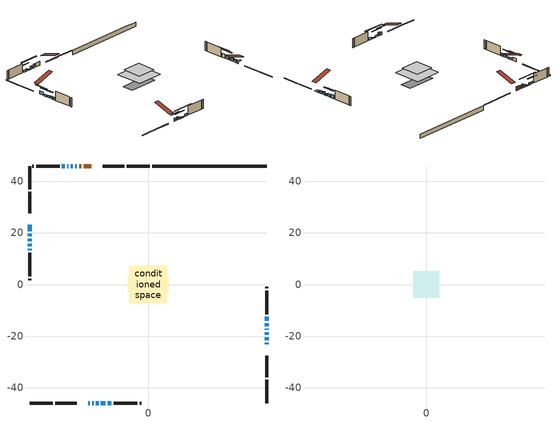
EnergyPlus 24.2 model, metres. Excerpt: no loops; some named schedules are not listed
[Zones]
conditioned space
 floor outside (Floor1 construction): -1.46,-1.46 -1.46,1.46 1.46,1.46 1.46,-1.46 z0.73
 floor adiabatic (AdiabaticFloorConstruction): -7.32,-7.32 -7.32,7.32 7.32,7.32 7.32,-7.32 z3.17
 floor foundation (Slab1 construction): -8.03,-3.09 -8.03,3.09 8.03,3.09 8.03,-3.09 z-1.71
 wall outside (RimJoist1 construction): 0.56,45.99 -8.43,45.99 / -45.99,-45.99 -37,-45.99 / -45.99,45.99 -45.99,37 / 45.99,-45.99 45.99,-37 z0.73:1.03
 wall outside (RimJoist2 construction): -9.36,45.99 -17.7,45.99 / -36.07,-45.99 -27.73,-45.99 / -45.99,36.07 -45.99,27.73 / 45.99,-36.07 45.99,-27.73 z0.73:1.03
 wall outside (AdiabaticWallConstruction 1): -22.2,45.99 -25.03,45.99 / -25.96,45.99 -26.79,45.99 z0.73:2.76
 wall outside (AdiabaticWallConstruction): 45.99,-23.23 45.99,-22.62 / 45.99,-17.57 45.99,-17.16 z0.73:1.65; -23.23,-45.99 -22.7,-45.99 / -21.77,-45.99 -21.23,-45.99 z0.73:2.26; -45.99,23.23 -45.99,20.72 / 45.99,-16.24 45.99,-15.02 z0.73:2.36; -45.99,19.79 -45.99,18.72 z0.73:1.75; 45.99,-21.69 45.99,-20.47 z0.73:2; 45.99,-19.55 45.99,-18.5 z0.73:2.25; -27.72,45.99 -28.36,45.99 z0.73:1.8; -20.31,-45.99 -19.29,-45.99 / -45.99,17.79 -45.99,16.78 / -45.99,15.85 -45.99,14.83 / -45.99,13.91 -45.99,13.27 / -32.37,45.99 -33.49,45.99 z0.73:1.85; -29.28,45.99 -30.1,45.99 / -18.36,-45.99 -16.73,-45.99 z0.73:1.16; -15.81,-45.99 -14.36,-45.99 / -31.02,45.99 -31.45,45.99 z0.73:1.95; 45.99,-14.09 45.99,-12.46 z0.73:2.71
 wall outside (Wall1 construction): -34.42,45.99 -43.53,45.99 / -13.43,-45.99 -4.32,-45.99 / -45.99,12.34 -45.99,3.23 / 45.99,-11.53 45.99,-2.42 z0.73:5.61
 wall outside (Wall3 construction): -44.46,45.99 -45.06,45.99 / -3.39,-45.99 -2.79,-45.99 / -45.99,2.3 -45.99,1.7 / 45.99,-1.5 45.99,-0.89 z0.73:5.61
 wall foundation (FoundationWall1 construction): 1.49,45.99,-1.71 1.49,45.99,0.73 41.54,45.99,0.73 41.54,45.99,0.49 45.99,45.99,0.49 45.99,45.99,-1.71
 window (WindowConstruction 14): 45.99,-23.23 45.99,-22.62 z0.73:1.64
 window (WindowConstruction 3): -23.23,-45.99 -22.7,-45.99 z0.73:2.25
 window (WindowConstruction 4): -21.77,-45.99 -21.24,-45.99 z0.73:2.25
 window (WindowConstruction 5): -45.99,23.23 -45.99,20.72 z0.73:2.35
 window (WindowConstruction 6): -45.99,19.79 -45.99,18.72 z0.73:1.74
 window (WindowConstruction 7): 45.99,-21.69 45.99,-20.47 z0.73:2
 window (WindowConstruction 8): 45.99,-19.54 45.99,-18.5 z0.73:2.25
 window (WindowConstruction 9): -27.72,45.99 -28.35,45.99 z0.73:1.8
 window (WindowConstruction 10): -20.31,-45.99 -19.29,-45.99 z0.73:1.85
 window (WindowConstruction 11): -45.99,17.79 -45.99,16.78 z0.73:1.85
 window (WindowConstruction 15): 45.99,-17.57 45.99,-17.16 z0.73:1.64
 window (WindowConstruction 12): -45.99,15.85 -45.99,14.83 z0.73:1.85
 window (WindowConstruction 13): -45.99,13.9 -45.99,13.27 z0.73:1.85
 window (WindowConstruction 18): -29.28,45.99 -30.1,45.99 z0.73:1.16
 window (WindowConstruction 19): -18.36,-45.99 -16.74,-45.99 z0.73:1.16
 window (WindowConstruction 16): -15.81,-45.99 -14.36,-45.99 z0.73:1.95
 window (WindowConstruction 17): -31.03,45.99 -31.44,45.99 z0.73:1.95
 window (WindowConstruction): 45.99,-16.24 45.99,-15.02 z0.73:2.35
 window (WindowConstruction 1): 45.99,-14.09 45.99,-12.46 z0.73:2.71
 window (WindowConstruction 2): -32.37,45.99 -33.49,45.99 z0.73:1.85
 door (Door): -22.2,45.99 -25.03,45.99 z0.73:2.76
 door (Door 1): -25.96,45.99 -26.79,45.99 z0.73:2.76
 ceiling adiabatic (AdiabaticFloorConstruction): 7.32,-7.32 7.32,7.32 -7.32,7.32 -7.32,-7.32 z3.17
attic - vented
 floor to conditioned space (Floor2 construction Reversed): -5.13,-5.13 -5.13,5.13 5.13,5.13 5.13,-5.13 z5.61
 roof outside (Roof1 construction): -21.27,45.99,5.61 -21.27,35.99,8.94 -18.63,35.99,8.94 -18.63,45.99,5.61; -24.16,-45.99,5.61 -24.16,-35.99,8.94 -26.8,-35.99,8.94 -26.8,-45.99,5.61; -45.99,24.16,5.61 -35.99,24.16,8.94 -35.99,26.8,8.94 -45.99,26.8,5.61; 45.99,-24.16,5.61 35.99,-24.16,8.94 35.99,-26.8,8.94 45.99,-26.8,5.61
shading: 45.99,-22.32 45.99,-23.53 47.82,-23.53 47.82,-22.32 z1.94; -20.06,-45.99 -25.87,-45.99 -25.87,-46.4 -20.06,-46.4 z4.89; -21.03,-45.99 -21.97,-45.99 -21.97,-46.4 -21.03,-46.4 z2.46; -45.99,18.08 -45.99,25.87 -46.4,25.87 -46.4,18.08 z4.99; -45.99,16.08 -45.99,22.43 -46.4,22.43 -46.4,16.08 z4.38; 45.99,-20.27 45.99,-21.89 46.4,-21.89 46.4,-20.27 z2.2; 45.99,-18.3 45.99,-19.75 46.4,-19.75 46.4,-18.3 z2.46; -28.56,45.99 -27.52,45.99 -27.52,46.4 -28.56,46.4 z2; -16.65,-45.99 -22.95,-45.99 -22.95,-46.4 -16.65,-46.4 z4.49; -45.99,14.14 -45.99,20.43 -46.4,20.43 -46.4,14.14 z4.49; 45.99,-16.87 45.99,-17.87 47.82,-17.87 47.82,-16.87 z1.94; -45.99,14.63 -45.99,16.05 -46.4,16.05 -46.4,14.63 z2.05; -45.99,13.07 -45.99,14.1 -46.4,14.1 -46.4,13.07 z2.05; -35.18,45.99 -24.2,45.99 -24.2,46.4 -35.18,46.4 z6.24; -11.65,-45.99 -23.44,-45.99 -23.44,-46.4 -11.65,-46.4 z6.24; 45.99,-12.38 45.99,-18.88 46.4,-18.88 46.4,-12.38 z4.99; 45.99,-9.82 45.99,-16.73 46.4,-16.73 46.4,-9.82 z5.35; -36.13,45.99 -29.73,45.99 -29.73,46.4 -36.13,46.4 z4.49
[Building]
Building 1: Terrain=Suburbs
[Site:Location]
Erieau AUT_ON: Latitude {deg}=42.25; Longitude {deg}=-81.9; Time Zone {hr}=-5; Elevation {m}=178; Keep Site Location Information=Yes
[Site:GroundTemperature:Shallow]
5.2292, 3.30147, 3.1471, 4.0619, 7.73432, 11.3896, 14.5586, 16.5661, 16.7366, 15.1039, 12.0157, 8.47254
[Site:WaterMainsTemperature]
Calculation Method=Schedule; Temperature Schedule=mains temperature schedule
[Material] Roughness=Rough; Thermal Absorptance=0.9
Name | Thickness {m} | Conductivity {W/m-K} | Density {kg/m3} | Specific Heat {J/kg-K} | Solar Absorptance | Visible Absorptance
asphalt or fiberglass shingles | 0.00635 | 0.162714 | 1121.4 | 1465.45 | 0.4 | 0.4
ceiling loosefill ins | 0.254 | 0.0480833 | 16.02 | 1046.75 | 0.7 | 0.7
ceiling stud and cavity | 0.1397 | 0.14295 | 65.682 | 1177.47 | 0.7 | 0.7
concrete 4.0 in. | 0.1016 | 1.803125 | 2242.8 | 837.4 | 0.7 | 0.7
concrete 8.0 in. | 0.2032 | 1.803125 | 2242.8 | 837.4 | 0.7 | 0.7
door material | 0.04445 | 0.0451087 | 512.64 | 1214.23 | 0.7 | 0.7
exterior vertical ins | 0.00177909 | 0.029427 | 32.04 | 1214.23 | 0.7 | 0.7
floor covering | 0.0127 | 0.0433444 | 54.468 | 1339.84 | 0.6 | 0.6
floor rigid ins; rim joist rigid ins; wall rigid ins | 0.051816 | 0.029427 | 32.04 | 1214.23 | 0.7 | 0.7
floor rigid ins 1; wall rigid ins 1 | 0.512978 | 0.029427 | 32.04 | 1214.23 | 0.7 | 0.7
floor stud and cavity | 0.1397 | 0.108208 | 92.3553 | 1139.71 | 0.7 | 0.7
floor stud and cavity 1 | 0.1397 | 1.75129 | 37.0049 | 1207.88 | 0.7 | 0.7
furniture material conditioned space 1 | 0.1524 | 0.115458 | 640.8 | 1214.23 | 0.6 | 0.6
gypsum board | 0.0127 | 0.160291 | 801 | 837.4 | 0.6 | 0.6
osb sheathing 0.5 in. | 0.0127 | 0.115458 | 512.64 | 1214.23 | 0.7 | 0.7
osb sheathing 0.75 in. | 0.01905 | 0.115458 | 512.64 | 1214.23 | 0.7 | 0.7
osb sheathing 2.0 in. | 0.0508 | 0.115458 | 512.64 | 1214.23 | 0.7 | 0.7
rim joist stud and cavity | 0.0508 | 0.305033 | 125.044 | 1163.47 | 0.6 | 0.6
rim joist stud and cavity 1 | 0.0508 | 0.308293 | 125.044 | 1163.47 | 0.6 | 0.6
wall stud and cavity | 0.1397 | 0.16258 | 139.0536 | 1170.24 | 0.7 | 0.7
wall stud and cavity 1 | 0.1397 | 0.472276 | 139.0536 | 1170.24 | 0.7 | 0.7
wall stud and cavity 2 | 0.0889 | 0.380278 | 52.3479 | 1209.89 | 0.7 | 0.7
wall stud and cavity 3 | 0.0889 | 0.391764 | 83.0341 | 1211.67 | 0.7 | 0.7
wood siding | 0.0254 | 0.102417 | 544.68 | 1172.36 | 0.4 | 0.4
wood siding 1; wood siding 2; wood siding 3 | 0.0254 | 0.102417 | 544.68 | 1172.36 | 0.7 | 0.7
[WindowMaterial:SimpleGlazingSystem]
Name | U-Factor {W/m2-K} | Solar Heat Gain Coefficient
WindowMaterial | 2.97981 | 0.54
WindowMaterial 1 | 2.8884 | 0.7
WindowMaterial 10 | 3.02183 | 0.49
WindowMaterial 11 | 2.97868 | 0.61
WindowMaterial 12 | 7.22469 | 0.6
WindowMaterial 13 | 2.91452 | 0.67
WindowMaterial 14 | 2.986628 | 0.6
WindowMaterial 15 | 3.05874 | 0.4
WindowMaterial 2 | 2.99742 | 0.55
WindowMaterial 3 | 2.99685 | 0.52
WindowMaterial 4 | 2.91963 | 0.64
WindowMaterial 5 | 2.95256 | 0.58
WindowMaterial 6 | 2.98492 | 0.53
WindowMaterial 7 | 2.93382 | 0.6
WindowMaterial 8 | 2.986628 | 0.52
WindowMaterial 9 | 3.00026 | 0.54
[Construction]
AdiabaticFloorConstruction: floor stud and cavity 1, floor rigid ins 1, osb sheathing 0.75 in., floor covering
AdiabaticWallConstruction: wood siding 2, wall rigid ins 1, wall stud and cavity 2, gypsum board
AdiabaticWallConstruction 1: wood siding 3, wall rigid ins 1, wall stud and cavity 2, gypsum board
Door; Door 1: door material
Floor1 construction: floor stud and cavity, floor rigid ins, osb sheathing 0.75 in., floor covering
Floor2 construction Reversed: gypsum board, ceiling stud and cavity, ceiling loosefill ins
FoundationWall1 construction: concrete 8.0 in.
furniture construction conditioned space 1: furniture material conditioned space 1
PartitionWallConstruction: gypsum board, wall stud and cavity 3, gypsum board
RimJoist1 construction: wood siding 1, rim joist rigid ins, osb sheathing 2.0 in., rim joist stud and cavity
RimJoist2 construction: wood siding 1, rim joist rigid ins, osb sheathing 2.0 in., rim joist stud and cavity 1
Roof1 construction: asphalt or fiberglass shingles
Slab1 construction: concrete 4.0 in.
Wall1 construction: wood siding, wall rigid ins, osb sheathing 0.5 in., wall stud and cavity, gypsum board
Wall3 construction: wood siding, wall rigid ins, osb sheathing 0.5 in., wall stud and cavity 1, gypsum board
WindowConstruction: WindowMaterial
WindowConstruction 1: WindowMaterial 1
WindowConstruction 10; WindowConstruction 11; WindowConstruction 12: WindowMaterial 9
WindowConstruction 13: WindowMaterial 10
WindowConstruction 14: WindowMaterial 11
WindowConstruction 15: WindowMaterial 12
WindowConstruction 16: WindowMaterial 13
WindowConstruction 17: WindowMaterial 14
WindowConstruction 18; WindowConstruction 19: WindowMaterial 15
WindowConstruction 2: WindowMaterial 2
WindowConstruction 3; WindowConstruction 4: WindowMaterial 3
WindowConstruction 5: WindowMaterial 4
WindowConstruction 6: WindowMaterial 5
WindowConstruction 7: WindowMaterial 6
WindowConstruction 8: WindowMaterial 7
WindowConstruction 9: WindowMaterial 8
[Zone] Multiplier=1; Part of Total Floor Area=Yes
Name | Volume {m3}
attic - vented | 57.0795
conditioned space | 811.9
[Space]
Name | Zone | Volume {m3}
attic - vented 1 | attic - vented | 57.0795
conditioned space 1 | conditioned space | 811.9
[ZoneInfiltration:EffectiveLeakageArea]
infil attic - vented 1: Zone or Space=attic - vented 1; Schedule=Always On Discrete; Effective Air Leakage Area {cm2}=5062.08; Stack Coefficient=0.00023185; Wind Coefficient=1.02878e-05
[ZoneMixing]
whole house fan mix: Zone or Space=attic - vented; Schedule=Always On Continuous; Design Flow Rate Calculation Method=Flow/Zone; Design Flow Rate {m3/s}=0; Source Zone or Space=conditioned space
[SurfaceProperty:ExposedFoundationPerimeter]
Slab1: Exposed Perimeter Calculation Method=TotalExposedPerimeter; Total Exposed Perimeter {m}=44.5
[InternalMass] Zone or ZoneList=conditioned space; Space or SpaceList=conditioned space 1
Name | Construction | Surface Area {m2}
furniture mass conditioned space 1 | furniture construction conditioned space 1 | 128.892
partition wall mass | PartitionWallConstruction | 322.23
[Lights]
interior lighting: Zone or ZoneList or Space or SpaceList=conditioned space 1; Schedule=interior lighting schedule; Design Level Calculation Method=LightingLevel; Lighting Level {W}=343.2; Return Air Fraction=0; Fraction Radiant=0.6; Fraction Visible=0.2; Fraction Replaceable=1
[People]
occupants: Zone or ZoneList or Space or SpaceList=conditioned space 1; Number of People Schedule=occupants schedule; Number of People Calculation Method=People; Number of People=3; Fraction Radiant=0.314171; Sensible Heat Fraction=0.56303; Activity Level Schedule=occupants activity schedule; Carbon Dioxide Generation Rate {m3/s-W}=0; Enable ASHRAE 55 Comfort Warnings=No; Mean Radiant Temperature Calculation Type=EnclosureAveraged
[ElectricEquipment] Zone or ZoneList or Space or SpaceList=conditioned space 1; Design Level Calculation Method=EquipmentLevel
Name | Schedule | Design Level {W} | Fraction Latent | Fraction Radiant | Fraction Lost
clothes dryer | clothes dryer schedule | 140.772 | 0.015 | 0.081 | 0.85
clothes washer | clothes washer schedule | 32.1985 | 0.03 | 0.162 | 0.7
cooking range | cooking range schedule | 215.147 | 0.08 | 0.432 | 0.2
dishwasher | dishwasher schedule | 66.8632 | 0.3 | 0.18 | 0.4
fridge | fridge schedule | 72.9452 | 0 | 0.6 | 0
mech vent bath fan 0 | mech vent bath fan 0 schedule | 50.2 | 0 | 0 | 1
mech vent bath fan 1 | mech vent bath fan 1 schedule | 50.2 | 0 | 0 | 1
mech vent house fan | mech vent house fan schedule | 0 | 0 | 0 | 1
mech vent house fan cfis | mech vent house fan cfis schedule | 0 | 0 | 0 | 0
mech vent range fan 0 | mech vent range fan 0 schedule | 57 | 0 | 0 | 1
misc plug loads | misc plug loads schedule | 494.7 | 0.045 | 0.513 | 0.1
whole house fan | Always On Discrete | 0 | 0 | 0 | 1
[OtherEquipment] Zone or ZoneList or Space or SpaceList=conditioned space 1; Design Level Calculation Method=EquipmentLevel
Name | Fuel Type | Schedule | Design Level {W} | Fraction Latent | Fraction Radiant | Fraction Lost
clothes dryer 1 | Electricity | clothes dryer schedule | 0 | 0.015 | 0.081 | 0.85
cooking range 1 | Electricity | cooking range schedule | 0 | 0.08 | 0.432 | 0.2
general water use latent | None | general water use schedule | 62.594 | 1 | 0 | 0
general water use sensible | None | general water use schedule | -61.6891 | 0 | 0.6 | 0
mech vent house fan latent load | None | Always On Discrete | 0 | 1 | 0 | 0
mech vent house fan sensible load | None | Always On Discrete | 0 | 0 | 0 | 0
water heater energy adjustment1 | NaturalGas | Always On Discrete | 0.01 | 0 | 0 | 1
[ZoneInfiltration:DesignFlowRate] Zone or ZoneList or Space or SpaceList=conditioned space 1; Schedule=Always On Discrete; Design Flow Rate Calculation Method=Flow/Zone; Design Flow Rate {m3/s}=0
infil flow; natural vent flow; whole house fan flow
[Foundation:Kiva]
Foundation Kiva 1: Initial Indoor Air Temperature {C}=18; Wall Height Above Grade {m}=0.729996; Wall Depth Below Slab {m}=0.2032; Custom Block Material Name 1=exterior vertical ins; Custom Block Depth 1 {m}=2.43998; Custom Block X Position 1 {m}=0.2032; Custom Block Z Position 1 {m}=0
[Foundation:Kiva:Settings]
Soil Conductivity {W/m-K}=0.849921; Soil Density {kg/m3}=1842.3; Soil Specific Heat {J/kg-K}=418.7; Ground Solar Absorptivity=0.9; Ground Thermal Absorptivity=0.9; Ground Surface Roughness {m}=0.03; Far-Field Width {m}=40; Deep-Ground Boundary Condition=ZeroFlux; Deep-Ground Depth {m}=40; Minimum Cell Dimension {m}=0.2; Maximum Cell Growth Coefficient=3; Simulation Timestep=Timestep
[Exterior:Lights]
exterior lighting: Schedule=exterior lighting schedule; Design Level {W}=75.6
[Schedule:Constant]
Name | Hourly Value
Always On Continuous; mech vent house fan schedule; mech vent house fan cfis schedule; Always On Discrete | 1
occupants activity schedule | 117.228
fridge schedule | 0
[Schedule:Week:Daily]
interior lighting schedule Week Rule - Jan1-Jan27: interior lighting schedule day, interior lighting schedule day, interior lighting schedule day, interior lighting schedule day, interior lighting schedule day, interior lighting schedule day, interior lighting schedule day, interior lighting schedule default day, interior lighting schedule default day, interior lighting schedule default day, interior lighting schedule default day, interior lighting schedule default day
interior lighting schedule Week Rule - Jan28-Feb3: interior lighting schedule day, interior lighting schedule day, interior lighting schedule day, interior lighting schedule day, interior lighting schedule day 1, interior lighting schedule day 1, interior lighting schedule day 1, interior lighting schedule default day, interior lighting schedule default day, interior lighting schedule default day, interior lighting schedule default day, interior lighting schedule default day
interior lighting schedule Week Rule - Feb4-Feb24: interior lighting schedule day 1, interior lighting schedule day 1, interior lighting schedule day 1, interior lighting schedule day 1, interior lighting schedule day 1, interior lighting schedule day 1, interior lighting schedule day 1, interior lighting schedule default day, interior lighting schedule default day, interior lighting schedule default day, interior lighting schedule default day, interior lighting schedule default day
interior lighting schedule Week Rule - Feb25-Mar3: interior lighting schedule day 1, interior lighting schedule day 1, interior lighting schedule day 1, interior lighting schedule day 1, interior lighting schedule day 2, interior lighting schedule day 2, interior lighting schedule day 2, interior lighting schedule default day, interior lighting schedule default day, interior lighting schedule default day, interior lighting schedule default day, interior lighting schedule default day
interior lighting schedule Week Rule - Mar4-Mar31: interior lighting schedule day 2, interior lighting schedule day 2, interior lighting schedule day 2, interior lighting schedule day 2, interior lighting schedule day 2, interior lighting schedule day 2, interior lighting schedule day 2, interior lighting schedule default day, interior lighting schedule default day, interior lighting schedule default day, interior lighting schedule default day, interior lighting schedule default day
interior lighting schedule Week Rule - Apr1-Apr28: interior lighting schedule day 3, interior lighting schedule day 3, interior lighting schedule day 3, interior lighting schedule day 3, interior lighting schedule day 3, interior lighting schedule day 3, interior lighting schedule day 3, interior lighting schedule default day, interior lighting schedule default day, interior lighting schedule default day, interior lighting schedule default day, interior lighting schedule default day
interior lighting schedule Week Rule - Apr29-May5: interior lighting schedule day 3, interior lighting schedule day 3, interior lighting schedule day 4, interior lighting schedule day 4, interior lighting schedule day 4, interior lighting schedule day 4, interior lighting schedule day 4, interior lighting schedule default day, interior lighting schedule default day, interior lighting schedule default day, interior lighting schedule default day, interior lighting schedule default day
interior lighting schedule Week Rule - May6-May26: interior lighting schedule day 4, interior lighting schedule day 4, interior lighting schedule day 4, interior lighting schedule day 4, interior lighting schedule day 4, interior lighting schedule day 4, interior lighting schedule day 4, interior lighting schedule default day, interior lighting schedule default day, interior lighting schedule default day, interior lighting schedule default day, interior lighting schedule default day
interior lighting schedule Week Rule - May27-Jun2: interior lighting schedule day 4, interior lighting schedule day 4, interior lighting schedule day 4, interior lighting schedule day 4, interior lighting schedule day 4, interior lighting schedule day 5, interior lighting schedule day 5, interior lighting schedule default day, interior lighting schedule default day, interior lighting schedule default day, interior lighting schedule default day, interior lighting schedule default day
interior lighting schedule Week Rule - Jun3-Jun30: interior lighting schedule day 5, interior lighting schedule day 5, interior lighting schedule day 5, interior lighting schedule day 5, interior lighting schedule day 5, interior lighting schedule day 5, interior lighting schedule day 5, interior lighting schedule default day, interior lighting schedule default day, interior lighting schedule default day, interior lighting schedule default day, interior lighting schedule default day
interior lighting schedule Week Rule - Jul1-Jul28: interior lighting schedule day 6, interior lighting schedule day 6, interior lighting schedule day 6, interior lighting schedule day 6, interior lighting schedule day 6, interior lighting schedule day 6, interior lighting schedule day 6, interior lighting schedule default day, interior lighting schedule default day, interior lighting schedule default day, interior lighting schedule default day, interior lighting schedule default day
interior lighting schedule Week Rule - Jul29-Aug4: interior lighting schedule day 6, interior lighting schedule day 6, interior lighting schedule day 6, interior lighting schedule day 7, interior lighting schedule day 7, interior lighting schedule day 7, interior lighting schedule day 7, interior lighting schedule default day, interior lighting schedule default day, interior lighting schedule default day, interior lighting schedule default day, interior lighting schedule default day
interior lighting schedule Week Rule - Aug5-Aug25: interior lighting schedule day 7, interior lighting schedule day 7, interior lighting schedule day 7, interior lighting schedule day 7, interior lighting schedule day 7, interior lighting schedule day 7, interior lighting schedule day 7, interior lighting schedule default day, interior lighting schedule default day, interior lighting schedule default day, interior lighting schedule default day, interior lighting schedule default day
interior lighting schedule Week Rule - Aug26-Sep1: interior lighting schedule day 7, interior lighting schedule day 7, interior lighting schedule day 7, interior lighting schedule day 7, interior lighting schedule day 7, interior lighting schedule day 7, interior lighting schedule day 8, interior lighting schedule default day, interior lighting schedule default day, interior lighting schedule default day, interior lighting schedule default day, interior lighting schedule default day
interior lighting schedule Week Rule - Sep2-Sep29: interior lighting schedule day 8, interior lighting schedule day 8, interior lighting schedule day 8, interior lighting schedule day 8, interior lighting schedule day 8, interior lighting schedule day 8, interior lighting schedule day 8, interior lighting schedule default day, interior lighting schedule default day, interior lighting schedule default day, interior lighting schedule default day, interior lighting schedule default day
interior lighting schedule Week Rule - Sep30-Oct6: interior lighting schedule day 8, interior lighting schedule day 9, interior lighting schedule day 9, interior lighting schedule day 9, interior lighting schedule day 9, interior lighting schedule day 9, interior lighting schedule day 9, interior lighting schedule default day, interior lighting schedule default day, interior lighting schedule default day, interior lighting schedule default day, interior lighting schedule default day
interior lighting schedule Week Rule - Oct7-Oct27: interior lighting schedule day 9, interior lighting schedule day 9, interior lighting schedule day 9, interior lighting schedule day 9, interior lighting schedule day 9, interior lighting schedule day 9, interior lighting schedule day 9, interior lighting schedule default day, interior lighting schedule default day, interior lighting schedule default day, interior lighting schedule default day, interior lighting schedule default day
interior lighting schedule Week Rule - Oct28-Nov3: interior lighting schedule day 9, interior lighting schedule day 9, interior lighting schedule day 9, interior lighting schedule day 9, interior lighting schedule day 10, interior lighting schedule day 10, interior lighting schedule day 10, interior lighting schedule default day, interior lighting schedule default day, interior lighting schedule default day, interior lighting schedule default day, interior lighting schedule default day
interior lighting schedule Week Rule - Nov4-Nov24: interior lighting schedule day 10, interior lighting schedule day 10, interior lighting schedule day 10, interior lighting schedule day 10, interior lighting schedule day 10, interior lighting schedule day 10, interior lighting schedule day 10, interior lighting schedule default day, interior lighting schedule default day, interior lighting schedule default day, interior lighting schedule default day, interior lighting schedule default day
interior lighting schedule Week Rule - Nov25-Dec1: interior lighting schedule day 10, interior lighting schedule day 10, interior lighting schedule day 10, interior lighting schedule day 10, interior lighting schedule day 10, interior lighting schedule day 10, interior lighting schedule day 11, interior lighting schedule default day, interior lighting schedule default day, interior lighting schedule default day, interior lighting schedule default day, interior lighting schedule default day
interior lighting schedule Week Rule - Dec2-Dec31: interior lighting schedule day 11, interior lighting schedule day 11, interior lighting schedule day 11, interior lighting schedule day 11, interior lighting schedule day 11, interior lighting schedule day 11, interior lighting schedule day 11, interior lighting schedule default day, interior lighting schedule default day, interior lighting schedule default day, interior lighting schedule default day, interior lighting schedule default day
occupants schedule Week Rule - Jan1-Dec31: occupants schedule day, occupants schedule day, occupants schedule day, occupants schedule day, occupants schedule day, occupants schedule day, occupants schedule day, occupants schedule default day, occupants schedule default day, occupants schedule default day, occupants schedule default day, occupants schedule default day
clothes dryer schedule Week Rule - Jan1-Dec31: clothes dryer schedule day, clothes dryer schedule day, clothes dryer schedule day, clothes dryer schedule day, clothes dryer schedule day, clothes dryer schedule day, clothes dryer schedule day, clothes dryer schedule default day, clothes dryer schedule default day, clothes dryer schedule default day, clothes dryer schedule default day, clothes dryer schedule default day
clothes washer schedule Week Rule - Jan1-Dec31: clothes washer schedule day, clothes washer schedule day, clothes washer schedule day, clothes washer schedule day, clothes washer schedule day, clothes washer schedule day, clothes washer schedule day, clothes washer schedule default day, clothes washer schedule default day, clothes washer schedule default day, clothes washer schedule default day, clothes washer schedule default day
cooking range schedule Week Rule - Jan1-Dec31: cooking range schedule day, cooking range schedule day, cooking range schedule day, cooking range schedule day, cooking range schedule day, cooking range schedule day, cooking range schedule day, cooking range schedule default day, cooking range schedule default day, cooking range schedule default day, cooking range schedule default day, cooking range schedule default day
dishwasher schedule Week Rule - Jan1-Dec31: dishwasher schedule day, dishwasher schedule day, dishwasher schedule day, dishwasher schedule day, dishwasher schedule day, dishwasher schedule day, dishwasher schedule day, dishwasher schedule default day, dishwasher schedule default day, dishwasher schedule default day, dishwasher schedule default day, dishwasher schedule default day
mech vent bath fan 0 schedule Week Rule - Jan1-Dec31: mech vent bath fan 0 schedule day, mech vent bath fan 0 schedule day, mech vent bath fan 0 schedule day, mech vent bath fan 0 schedule day, mech vent bath fan 0 schedule day, mech vent bath fan 0 schedule day, mech vent bath fan 0 schedule day, mech vent bath fan 0 schedule default day, mech vent bath fan 0 schedule default day, mech vent bath fan 0 schedule default day, mech vent bath fan 0 schedule default day, mech vent bath fan 0 schedule default day
mech vent bath fan 1 schedule Week Rule - Jan1-Dec31: mech vent bath fan 1 schedule day, mech vent bath fan 1 schedule day, mech vent bath fan 1 schedule day, mech vent bath fan 1 schedule day, mech vent bath fan 1 schedule day, mech vent bath fan 1 schedule day, mech vent bath fan 1 schedule day, mech vent bath fan 1 schedule default day, mech vent bath fan 1 schedule default day, mech vent bath fan 1 schedule default day, mech vent bath fan 1 schedule default day, mech vent bath fan 1 schedule default day
mech vent range fan 0 schedule Week Rule - Jan1-Dec31: mech vent range fan 0 schedule day, mech vent range fan 0 schedule day, mech vent range fan 0 schedule day, mech vent range fan 0 schedule day, mech vent range fan 0 schedule day, mech vent range fan 0 schedule day, mech vent range fan 0 schedule day, mech vent range fan 0 schedule default day, mech vent range fan 0 schedule default day, mech vent range fan 0 schedule default day, mech vent range fan 0 schedule default day, mech vent range fan 0 schedule default day
misc plug loads schedule Week Rule - Jan1-Dec31: misc plug loads schedule day, misc plug loads schedule day, misc plug loads schedule day, misc plug loads schedule day, misc plug loads schedule day, misc plug loads schedule day, misc plug loads schedule day, misc plug loads schedule default day, misc plug loads schedule default day, misc plug loads schedule default day, misc plug loads schedule default day, misc plug loads schedule default day
general water use schedule Week Rule - Jan1-Dec31: general water use schedule day, general water use schedule day, general water use schedule day, general water use schedule day, general water use schedule day, general water use schedule day, general water use schedule day, general water use schedule default day, general water use schedule default day, general water use schedule default day, general water use schedule default day, general water use schedule default day
exterior lighting schedule Week Rule - Jan1-Jan27: exterior lighting schedule day, exterior lighting schedule day, exterior lighting schedule day, exterior lighting schedule day, exterior lighting schedule day, exterior lighting schedule day, exterior lighting schedule day, exterior lighting schedule default day, exterior lighting schedule default day, exterior lighting schedule default day, exterior lighting schedule default day, exterior lighting schedule default day
exterior lighting schedule Week Rule - Jan28-Feb3: exterior lighting schedule day, exterior lighting schedule day, exterior lighting schedule day, exterior lighting schedule day, exterior lighting schedule day 1, exterior lighting schedule day 1, exterior lighting schedule day 1, exterior lighting schedule default day, exterior lighting schedule default day, exterior lighting schedule default day, exterior lighting schedule default day, exterior lighting schedule default day
exterior lighting schedule Week Rule - Feb4-Feb24: exterior lighting schedule day 1, exterior lighting schedule day 1, exterior lighting schedule day 1, exterior lighting schedule day 1, exterior lighting schedule day 1, exterior lighting schedule day 1, exterior lighting schedule day 1, exterior lighting schedule default day, exterior lighting schedule default day, exterior lighting schedule default day, exterior lighting schedule default day, exterior lighting schedule default day
exterior lighting schedule Week Rule - Feb25-Mar3: exterior lighting schedule day 1, exterior lighting schedule day 1, exterior lighting schedule day 1, exterior lighting schedule day 1, exterior lighting schedule day 2, exterior lighting schedule day 2, exterior lighting schedule day 2, exterior lighting schedule default day, exterior lighting schedule default day, exterior lighting schedule default day, exterior lighting schedule default day, exterior lighting schedule default day
exterior lighting schedule Week Rule - Mar4-Mar31: exterior lighting schedule day 2, exterior lighting schedule day 2, exterior lighting schedule day 2, exterior lighting schedule day 2, exterior lighting schedule day 2, exterior lighting schedule day 2, exterior lighting schedule day 2, exterior lighting schedule default day, exterior lighting schedule default day, exterior lighting schedule default day, exterior lighting schedule default day, exterior lighting schedule default day
exterior lighting schedule Week Rule - Apr1-Apr28: exterior lighting schedule day 3, exterior lighting schedule day 3, exterior lighting schedule day 3, exterior lighting schedule day 3, exterior lighting schedule day 3, exterior lighting schedule day 3, exterior lighting schedule day 3, exterior lighting schedule default day, exterior lighting schedule default day, exterior lighting schedule default day, exterior lighting schedule default day, exterior lighting schedule default day
exterior lighting schedule Week Rule - Apr29-May5: exterior lighting schedule day 3, exterior lighting schedule day 3, exterior lighting schedule day 4, exterior lighting schedule day 4, exterior lighting schedule day 4, exterior lighting schedule day 4, exterior lighting schedule day 4, exterior lighting schedule default day, exterior lighting schedule default day, exterior lighting schedule default day, exterior lighting schedule default day, exterior lighting schedule default day
exterior lighting schedule Week Rule - May6-May26: exterior lighting schedule day 4, exterior lighting schedule day 4, exterior lighting schedule day 4, exterior lighting schedule day 4, exterior lighting schedule day 4, exterior lighting schedule day 4, exterior lighting schedule day 4, exterior lighting schedule default day, exterior lighting schedule default day, exterior lighting schedule default day, exterior lighting schedule default day, exterior lighting schedule default day
exterior lighting schedule Week Rule - May27-Jun2: exterior lighting schedule day 4, exterior lighting schedule day 4, exterior lighting schedule day 4, exterior lighting schedule day 4, exterior lighting schedule day 4, exterior lighting schedule day 5, exterior lighting schedule day 5, exterior lighting schedule default day, exterior lighting schedule default day, exterior lighting schedule default day, exterior lighting schedule default day, exterior lighting schedule default day
exterior lighting schedule Week Rule - Jun3-Jun30: exterior lighting schedule day 5, exterior lighting schedule day 5, exterior lighting schedule day 5, exterior lighting schedule day 5, exterior lighting schedule day 5, exterior lighting schedule day 5, exterior lighting schedule day 5, exterior lighting schedule default day, exterior lighting schedule default day, exterior lighting schedule default day, exterior lighting schedule default day, exterior lighting schedule default day
exterior lighting schedule Week Rule - Jul1-Jul28: exterior lighting schedule day 6, exterior lighting schedule day 6, exterior lighting schedule day 6, exterior lighting schedule day 6, exterior lighting schedule day 6, exterior lighting schedule day 6, exterior lighting schedule day 6, exterior lighting schedule default day, exterior lighting schedule default day, exterior lighting schedule default day, exterior lighting schedule default day, exterior lighting schedule default day
[Schedule:Year]
interior lighting schedule: interior lighting schedule Week Rule - Jan1-Jan27, 1, 1, 1, 27, interior lighting schedule Week Rule - Jan28-Feb3, 1, 28, 2, 3, interior lighting schedule Week Rule - Feb4-Feb24, 2, 4, 2, 24, interior lighting schedule Week Rule - Feb25-Mar3, 2, 25, 3, 3, interior lighting schedule Week Rule - Mar4-Mar31, 3, 4, 3, 31, interior lighting schedule Week Rule - Apr1-Apr28, 4, 1, 4, 28, interior lighting schedule Week Rule - Apr29-May5, 4, 29, 5, 5, interior lighting schedule Week Rule - May6-May26, 5, 6, 5, 26, interior lighting schedule Week Rule - May27-Jun2, 5, 27, 6, 2, interior lighting schedule Week Rule - Jun3-Jun30, 6, 3, 6, 30, interior lighting schedule Week Rule - Jul1-Jul28, 7, 1, 7, 28, interior lighting schedule Week Rule - Jul29-Aug4, 7, 29, 8, 4, interior lighting schedule Week Rule - Aug5-Aug25, 8, 5, 8, 25, interior lighting schedule Week Rule - Aug26-Sep1, 8, 26, 9, 1, interior lighting schedule Week Rule - Sep2-Sep29, 9, 2, 9, 29, interior lighting schedule Week Rule - Sep30-Oct6, 9, 30, 10, 6, interior lighting schedule Week Rule - Oct7-Oct27, 10, 7, 10, 27, interior lighting schedule Week Rule - Oct28-Nov3, 10, 28, 11, 3, interior lighting schedule Week Rule - Nov4-Nov24, 11, 4, 11, 24, interior lighting schedule Week Rule - Nov25-Dec1, 11, 25, 12, 1, interior lighting schedule Week Rule - Dec2-Dec31, 12, 2, 12, 31
occupants schedule: occupants schedule Week Rule - Jan1-Dec31, 1, 1, 12, 31
clothes dryer schedule: clothes dryer schedule Week Rule - Jan1-Dec31, 1, 1, 12, 31
clothes washer schedule: clothes washer schedule Week Rule - Jan1-Dec31, 1, 1, 12, 31
cooking range schedule: cooking range schedule Week Rule - Jan1-Dec31, 1, 1, 12, 31
dishwasher schedule: dishwasher schedule Week Rule - Jan1-Dec31, 1, 1, 12, 31
mech vent bath fan 0 schedule: mech vent bath fan 0 schedule Week Rule - Jan1-Dec31, 1, 1, 12, 31
mech vent bath fan 1 schedule: mech vent bath fan 1 schedule Week Rule - Jan1-Dec31, 1, 1, 12, 31
mech vent range fan 0 schedule: mech vent range fan 0 schedule Week Rule - Jan1-Dec31, 1, 1, 12, 31
misc plug loads schedule: misc plug loads schedule Week Rule - Jan1-Dec31, 1, 1, 12, 31
general water use schedule: general water use schedule Week Rule - Jan1-Dec31, 1, 1, 12, 31
exterior lighting schedule: exterior lighting schedule Week Rule - Jan1-Jan27, 1, 1, 1, 27, exterior lighting schedule Week Rule - Jan28-Feb3, 1, 28, 2, 3, exterior lighting schedule Week Rule - Feb4-Feb24, 2, 4, 2, 24, exterior lighting schedule Week Rule - Feb25-Mar3, 2, 25, 3, 3, exterior lighting schedule Week Rule - Mar4-Mar31, 3, 4, 3, 31, exterior lighting schedule Week Rule - Apr1-Apr28, 4, 1, 4, 28, exterior lighting schedule Week Rule - Apr29-May5, 4, 29, 5, 5, exterior lighting schedule Week Rule - May6-May26, 5, 6, 5, 26, exterior lighting schedule Week Rule - May27-Jun2, 5, 27, 6, 2, exterior lighting schedule Week Rule - Jun3-Jun30, 6, 3, 6, 30, exterior lighting schedule Week Rule - Jul1-Jul28, 7, 1, 7, 28, exterior lighting schedule Week Rule - Jul29-Aug4, 7, 29, 8, 4, exterior lighting schedule Week Rule - Aug5-Aug25, 8, 5, 8, 25, exterior lighting schedule Week Rule - Aug26-Sep1, 8, 26, 9, 1, exterior lighting schedule Week Rule - Sep2-Sep29, 9, 2, 9, 29, exterior lighting schedule Week Rule - Sep30-Oct6, 9, 30, 10, 6, exterior lighting schedule Week Rule - Oct7-Oct27, 10, 7, 10, 27, exterior lighting schedule Week Rule - Oct28-Nov3, 10, 28, 11, 3, exterior lighting schedule Week Rule - Nov4-Nov24, 11, 4, 11, 24, exterior lighting schedule Week Rule - Nov25-Dec1, 11, 25, 12, 1, exterior lighting schedule Week Rule - Dec2-Dec31, 12, 2, 12, 31
[Schedule:Compact]
mains temperature schedule: Through: 01/01, For: AllDays, Until: 24:00, 8.89333, Through: 01/02, For: AllDays, Until: 24:00, 8.82722, Through: 01/03, For: AllDays, Until: 24:00, 8.76167, Through: 01/04, For: AllDays, Until: 24:00, 8.69778, Through: 01/05, For: AllDays, Until: 24:00, 8.635, Through: 01/06, For: AllDays, Until: 24:00, 8.57333, Through: 01/07, For: AllDays, Until: 24:00, 8.51333, Through: 01/08, For: AllDays, Until: 24:00, 8.455, Through: 01/09, For: AllDays, Until: 24:00, 8.39778, Through: 01/10, For: AllDays, Until: 24:00, 8.34167, Through: 01/11, For: AllDays, Until: 24:00, 8.28722, Through: 01/12, For: AllDays, Until: 24:00, 8.23444, Through: 01/13, For: AllDays, Until: 24:00, 8.18278, Through: 01/14, For: AllDays, Until: 24:00, 8.13222, Through: 01/15, For: AllDays, Until: 24:00, 8.08389, Through: 01/16, For: AllDays, Until: 24:00, 8.03667, Through: 01/17, For: AllDays, Until: 24:00, 7.99111, Through: 01/18, For: AllDays, Until: 24:00, 7.94667, Through: 01/19, For: AllDays, Until: 24:00, 7.90389, Through: 01/20, For: AllDays, Until: 24:00, 7.86278, Through: 01/21, For: AllDays, Until: 24:00, 7.82333, Through: 01/22, For: AllDays, Until: 24:00, 7.78556, Through: 01/23, For: AllDays, Until: 24:00, 7.74889, Through: 01/24, For: AllDays, Until: 24:00, 7.71444, Through: 01/25, For: AllDays, Until: 24:00, 7.68111, Through: 01/26, For: AllDays, Until: 24:00, 7.64944, Through: 01/27, For: AllDays, Until: 24:00, 7.61944, Through: 01/28, For: AllDays, Until: 24:00, 7.59111, Through: 01/29, For: AllDays, Until: 24:00, 7.56444, Through: 01/30, For: AllDays, Until: 24:00, 7.53944, Through: 01/31, For: AllDays, Until: 24:00, 7.51611, Through: 02/01, For: AllDays, Until: 24:00, 7.49444, Through: 02/02, For: AllDays, Until: 24:00, 7.47389, Through: 02/03, For: AllDays, Until: 24:00, 7.45556, Through: 02/04, For: AllDays, Until: 24:00, 7.43889, Through: 02/05, For: AllDays, Until: 24:00, 7.42389, Through: 02/06, For: AllDays, Until: 24:00, 7.41056, Through: 02/07, For: AllDays, Until: 24:00, 7.39889, Through: 02/08, For: AllDays, Until: 24:00, 7.38833, Through: 02/09, For: AllDays, Until: 24:00, 7.38, Through: 02/10, For: AllDays, Until: 24:00, 7.37389, Through: 02/11, For: AllDays, Until: 24:00, 7.36889, Through: 02/12, For: AllDays, Until: 24:00, 7.36556, Through: 02/13, For: AllDays, Until: 24:00, 7.36389, Through: 02/14, For: AllDays, Until: 24:00, 7.36389, Through: 02/15, For: AllDays, Until: 24:00, 7.36611, Through: 02/16, For: AllDays, Until: 24:00, 7.36944, Through: 02/17, For: AllDays, Until: 24:00, 7.375, Through: 02/18, For: AllDays, Until: 24:00, 7.38167, Through: 02/19, For: AllDays, Until: 24:00, 7.39056, Through: 02/20, For: AllDays, Until: 24:00, 7.40056, Through: 02/21, For: AllDays, Until: 24:00, 7.41278, Through: 02/22, For: AllDays, Until: 24:00, 7.42667, Through: 02/23, For: AllDays, Until: 24:00, 7.44222, Through: 02/24, For: AllDays, Until: 24:00, 7.45889, Through: 02/25, For: AllDays, Until: 24:00, 7.47778, Through: 02/26, For: AllDays, Until: 24:00, 7.49833, Through: 02/27, For: AllDays, Until: 24:00, 7.52056, Through: 02/28, For: AllDays, Until: 24:00, 7.54444, Through: 03/01, For: AllDays, Until: 24:00, 7.56944, Through: 03/02, For: AllDays, Until: 24:00, 7.59667, Through: 03/03, For: AllDays, Until: 24:00, 7.62556, Through: 03/04, For: AllDays, Until: 24:00, 7.65556, Through: 03/05, For: AllDays, Until: 24:00, 7.68778, Through: 03/06, For: AllDays, Until: 24:00, 7.72111, Through: 03/07, For: AllDays, Until: 24:00, 7.75611, Through: 03/08, For: AllDays, Until: 24:00, 7.79278, Through: 03/09, For: AllDays, Until: 24:00, 7.83111, Through: 03/10, For: AllDays, Until: 24:00, 7.87111, Through: 03/11, For: AllDays, Until: 24:00, 7.91222, Through: 03/12, For: AllDays, Until: 24:00, 7.95556, Through: 03/13, For: AllDays, Until: 24:00, 8, Through: 03/14, For: AllDays, Until: 24:00, 8.04556, Through: 03/15, For: AllDays, Until: 24:00, 8.09333, Through: 03/16, For: AllDays, Until: 24:00, 8.14222, Through: 03/17, For: AllDays, Until: 24:00, 8.19278, Through: 03/18, For: AllDays, Until: 24:00, 8.24444, Through: 03/19, For: AllDays, Until: 24:00, 8.29778, Through: 03/20, For: AllDays, Until: 24:00, 8.35278, Through: 03/21, For: AllDays, Until: 24:00, 8.40889, Through: 03/22, For: AllDays, Until: 24:00, 8.46611, Through: 03/23, For: AllDays, Until: 24:00, 8.52556, Through: 03/24, For: AllDays, Until: 24:00, 8.58556, Through: 03/25, For: AllDays, Until: 24:00, 8.64722, Through: 03/26, For: AllDays, Until: 24:00, 8.71, Through: 03/27, For: AllDays, Until: 24:00, 8.77444, Through: 03/28, For: AllDays, Until: 24:00, 8.84, Through: 03/29, For: AllDays, Until: 24:00, 8.90667, Through: 03/30, For: AllDays, Until: 24:00, 8.975, Through: 03/31, For: AllDays, Until: 24:00, 9.04389, Through: 04/01, For: AllDays, Until: 24:00, 9.11444, Through: 04/02, For: AllDays, Until: 24:00, 9.18611, Through: 04/03, For: AllDays, Until: 24:00, 9.25889, Through: 04/04, For: AllDays, Until: 24:00, 9.33278, Through: 04/05, For: AllDays, Until: 24:00, 9.40833, Through: 04/06, For: AllDays, Until: 24:00, 9.48444, Through: 04/07, For: AllDays, Until: 24:00, 9.56167, Through: 04/08, For: AllDays, Until: 24:00, 9.64, Through: 04/09, For: AllDays, Until: 24:00, 9.71889, Through: 04/10, For: AllDays, Until: 24:00, 9.79944, Through: 04/11, For: AllDays, Until: 24:00, 9.88056, Through: 04/12, For: AllDays, Until: 24:00, 9.96333, Through: 04/13, For: AllDays, Until: 24:00, 10.0461, Through: 04/14, For: AllDays, Until: 24:00, 10.1306, Through: 04/15, For: AllDays, Until: 24:00, 10.2156, Through: 04/16, For: AllDays, Until: 24:00, 10.3011, Through: 04/17, For: AllDays, Until: 24:00, 10.3878, Through: 04/18, For: AllDays, Until: 24:00, 10.4756, Through: 04/19, For: AllDays, Until: 24:00, 10.5639, Through: 04/20, For: AllDays, Until: 24:00, 10.6528, Through: 04/21, For: AllDays, Until: 24:00, 10.7422, Through: 04/22, For: AllDays, Until: 24:00, 10.8328, Through: 04/23, For: AllDays, Until: 24:00, 10.9239, Through: 04/24, For: AllDays, Until: 24:00, 11.0156, Through: 04/25, For: AllDays, Until: 24:00, 11.1083, Through: 04/26, For: AllDays, Until: 24:00, 11.2011, Through: 04/27, For: AllDays, Until: 24:00, 11.295, Through: 04/28, For: AllDays, Until: 24:00, 11.3889, Through: 04/29, For: AllDays, Until: 24:00, 11.4833, Through: 04/30, For: AllDays, Until: 24:00, 11.5783, Through: 05/01, For: AllDays, Until: 24:00, 11.6739, Through: 05/02, For: AllDays, Until: 24:00, 11.77, Through: 05/03, For: AllDays, Until: 24:00, 11.8661, Through: 05/04, For: AllDays, Until: 24:00, 11.9633, Through: 05/05, For: AllDays, Until: 24:00, 12.06, Through: 05/06, For: AllDays, Until: 24:00, 12.1578, Through: 05/07, For: AllDays, Until: 24:00, 12.255, Through: 05/08, For: AllDays, Until: 24:00, 12.3533, Through: 05/09, For: AllDays, Until: 24:00, 12.4511, Through: 05/10, For: AllDays, Until: 24:00, 12.5494, Through: 05/11, For: AllDays, Until: 24:00, 12.6483, Through: 05/12, For: AllDays, Until: 24:00, 12.7467, Through: 05/13, For: AllDays, Until: 24:00, 12.8456, Through: 05/14, For: AllDays, Until: 24:00, 12.9444, Through: 05/15, For: AllDays, Until: 24:00, 13.0433, Through: 05/16, For: AllDays, Until: 24:00, 13.1422, Through: 05/17, For: AllDays, Until: 24:00, 13.2411, Through: 05/18, For: AllDays, Until: 24:00, 13.34, Through: 05/19, For: AllDays, Until: 24:00, 13.4383, Through: 05/20, For: AllDays, Until: 24:00, 13.5372, Through: 05/21, For: AllDays, Until: 24:00, 13.6356, Through: 05/22, For: AllDays, Until: 24:00, 13.7339, Through: 05/23, For: AllDays, Until: 24:00, 13.8322, Through: 05/24, For: AllDays, Until: 24:00, 13.9306, Through: 05/25, For: AllDays, Until: 24:00, 14.0283, Through: 05/26, For: AllDays, Until: 24:00, 14.1256, Through: 05/27, For: AllDays, Until: 24:00, 14.2228, Through: 05/28, For: AllDays, Until: 24:00, 14.3194, Through: 05/29, For: AllDays, Until: 24:00, 14.4161, Through: 05/30, For: AllDays, Until: 24:00, 14.5122, Through: 05/31, For: AllDays, Until: 24:00, 14.6078, Through: 06/01, For: AllDays, Until: 24:00, 14.7033, Through: 06/02, For: AllDays, Until: 24:00, 14.7978, Through: 06/03, For: AllDays, Until: 24:00, 14.8922, Through: 06/04, For: AllDays, Until: 24:00, 14.9861, Through: 06/05, For: AllDays, Until: 24:00, 15.0789, Through: 06/06, For: AllDays, Until: 24:00, 15.1717, Through: 06/07, For: AllDays, Until: 24:00, 15.2639, Through: 06/08, For: AllDays, Until: 24:00, 15.355, Through: 06/09, For: AllDays, Until: 24:00, 15.4456, Through: 06/10, For: AllDays, Until: 24:00, 15.5356, Through: 06/11, For: AllDays, Until: 24:00, 15.625, Through: 06/12, For: AllDays, Until: 24:00, 15.7139, Through: 06/13, For: AllDays, Until: 24:00, 15.8017, Through: 06/14, For: AllDays, Until: 24:00, 15.8883, Through: 06/15, For: AllDays, Until: 24:00, 15.9744, Through: 06/16, For: AllDays, Until: 24:00, 16.06, Through: 06/17, For: AllDays, Until: 24:00, 16.1444, Through: 06/18, For: AllDays, Until: 24:00, 16.2278, Through: 06/19, For: AllDays, Until: 24:00, 16.3106, Through: 06/20, For: AllDays, Until: 24:00, 16.3922, Through: 06/21, For: AllDays, Until: 24:00, 16.4728, Through: 06/22, For: AllDays, Until: 24:00, 16.5522, Through: 06/23, For: AllDays, Until: 24:00, 16.6311, Through: 06/24, For: AllDays, Until: 24:00, 16.7089, Through: 06/25, For: AllDays, Until: 24:00, 16.7856, Through: 06/26, For: AllDays, Until: 24:00, 16.8606, Through: 06/27, For: AllDays, Until: 24:00, 16.935, Through: 06/28, For: AllDays, Until: 24:00, 17.0083, Through: 06/29, For: AllDays, Until: 24:00, 17.0806, Through: 06/30, For: AllDays, Until: 24:00, 17.1511, Through: 07/01, For: AllDays, Until: 24:00, 17.2211, Through: 07/02, For: AllDays, Until: 24:00, 17.2894, Through: 07/03, For: AllDays, Until: 24:00, 17.3567, Through: 07/04, For: AllDays, Until: 24:00, 17.4228, Through: 07/05, For: AllDays, Until: 24:00, 17.4878, Through: 07/06, For: AllDays, Until: 24:00, 17.5511, Through: 07/07, For: AllDays, Until: 24:00, 17.6133, Through: 07/08, For: AllDays, Until: 24:00, 17.6739, Through: 07/09, For: AllDays, Until: 24:00, 17.7333, Through: 07/10, For: AllDays, Until: 24:00, 17.7911, Through: 07/11, For: AllDays, Until: 24:00, 17.8478, Through: 07/12, For: AllDays, Until: 24:00, 17.9033, Through: 07/13, For: AllDays, Until: 24:00, 17.9572, Through: 07/14, For: AllDays, Until: 24:00, 18.0094, Through: 07/15, For: AllDays, Until: 24:00, 18.0606, Through: 07/16, For: AllDays, Until: 24:00, 18.11, Through: 07/17, For: AllDays, Until: 24:00, 18.1578, Through: 07/18, For: AllDays, Until: 24:00, 18.2044, Through: 07/19, For: AllDays, Until: 24:00, 18.2494, Through: 07/20, For: AllDays, Until: 24:00, 18.2928, Through: 07/21, For: AllDays, Until: 24:00, 18.335, Through: 07/22, For: AllDays, Until: 24:00, 18.3756, Through: 07/23, For: AllDays, Until: 24:00, 18.4139, Through: 07/24, For: AllDays, Until: 24:00, 18.4517, Through: 07/25, For: AllDays, Until: 24:00, 18.4872, Through: 07/26, For: AllDays, Until: 24:00, 18.5211, Through: 07/27, For: AllDays, Until: 24:00, 18.5539, Through: 07/28, For: AllDays, Until: 24:00, 18.5844, Through: 07/29, For: AllDays, Until: 24:00, 18.6139, Through: 07/30, For: AllDays, Until: 24:00, 18.6417, Through: 07/31, For: AllDays, Until: 24:00, 18.6678, Through: 08/01, For: AllDays, Until: 24:00, 18.6917, Through: 08/02, For: AllDays, Until: 24:00, 18.7144, Through: 08/03, For: AllDays, Until: 24:00, 18.7356, Through: 08/04, For: AllDays, Until: 24:00, 18.755, Through: 08/05, For: AllDays, Until: 24:00, 18.7728, Through: 08/06, For: AllDays, Until: 24:00, 18.7889, Through: 08/07, For: AllDays, Until: 24:00, 18.8028, Through: 08/08, For: AllDays, Until: 24:00, 18.8156, Through: 08/09, For: AllDays, Until: 24:00, 18.8267, Through: 08/10, For: AllDays, Until: 24:00, 18.8361, Through: 08/11, For: AllDays, Until: 24:00, 18.8433, Through: 08/12, For: AllDays, Until: 24:00, 18.8494, Through: 08/13, For: AllDays, Until: 24:00, 18.8533, Through: 08/14, For: AllDays, Until: 24:00, 18.8561, Through: 08/15, For: AllDays, Until: 24:00, 18.8567, Through: 08/16, For: AllDays, Until: 24:00, 18.8561, Through: 08/17, For: AllDays, Until: 24:00, 18.8533, Through: 08/18, For: AllDays, Until: 24:00, 18.8489, Through: 08/19, For: AllDays, Until: 24:00, 18.8428, Through: 08/20, For: AllDays, Until: 24:00, 18.835, Through: 08/21, For: AllDays, Until: 24:00, 18.8256, Through: 08/22, For: AllDays, Until: 24:00, 18.8144, Through: 08/23, For: AllDays, Until: 24:00, 18.8017, Through: 08/24, For: AllDays, Until: 24:00, 18.7872, Through: 08/25, For: AllDays, Until: 24:00, 18.7711, Through: 08/26, For: AllDays, Until: 24:00, 18.7533, Through: 08/27, For: AllDays, Until: 24:00, 18.7339, Through: 08/28, For: AllDays, Until: 24:00, 18.7128, Through: 08/29, For: AllDays, Until: 24:00, 18.69, Through: 08/30, For: AllDays, Until: 24:00, 18.6656, Through: 08/31, For: AllDays, Until: 24:00, 18.6394, Through: 09/01, For: AllDays, Until: 24:00, 18.6117, Through: 09/02, For: AllDays, Until: 24:00, 18.5822, Through: 09/03, For: AllDays, Until: 24:00, 18.5511, Through: 09/04, For: AllDays, Until: 24:00, 18.5183, Through: 09/05, For: AllDays, Until: 24:00, 18.4839, Through: 09/06, For: AllDays, Until: 24:00, 18.4483, Through: 09/07, For: AllDays, Until: 24:00, 18.4111, Through: 09/08, For: AllDays, Until: 24:00, 18.3717, Through: 09/09, For: AllDays, Until: 24:00, 18.3311, Through: 09/10, For: AllDays, Until: 24:00, 18.2894, Through: 09/11, For: AllDays, Until: 24:00, 18.2456, Through: 09/12, For: AllDays, Until: 24:00, 18.2006, Through: 09/13, For: AllDays, Until: 24:00, 18.1539, Through: 09/14, For: AllDays, Until: 24:00, 18.1056, Through: 09/15, For: AllDays, Until: 24:00, 18.0561, Through: 09/16, For: AllDays, Until: 24:00, 18.005, Through: 09/17, For: AllDays, Until: 24:00, 17.9528, Through: 09/18, For: AllDays, Until: 24:00, 17.8983, Through: 09/19, For: AllDays, Until: 24:00, 17.8433, Through: 09/20, For: AllDays, Until: 24:00, 17.7867, Through: 09/21, For: AllDays, Until: 24:00, 17.7283, Through: 09/22, For: AllDays, Until: 24:00, 17.6689, Through: 09/23, For: AllDays, Until: 24:00, 17.6078, Through: 09/24, For: AllDays, Until: 24:00, 17.5456, Through: 09/25, For: AllDays, Until: 24:00, 17.4822, Through: 09/26, For: AllDays, Until: 24:00, 17.4172, Through: 09/27, For: AllDays, Until: 24:00, 17.3511, Through: 09/28, For: AllDays, Until: 24:00, 17.2839, Through: 09/29, For: AllDays, Until: 24:00, 17.215, Through: 09/30, For: AllDays, Until: 24:00, 17.1456, Through: 10/01, For: AllDays, Until: 24:00, 17.0744, Through: 10/02, For: AllDays, Until: 24:00, 17.0022, Through: 10/03, For: AllDays, Until: 24:00, 16.9289, Through: 10/04, For: AllDays, Until: 24:00, 16.8544, Through: 10/05, For: AllDays, Until: 24:00, 16.7789, Through: 10/06, For: AllDays, Until: 24:00, 16.7022, Through: 10/07, For: AllDays, Until: 24:00, 16.6244, Through: 10/08, For: AllDays, Until: 24:00, 16.5456, Through: 10/09, For: AllDays, Until: 24:00, 16.4661, Through: 10/10, For: AllDays, Until: 24:00, 16.385, Through: 10/11, For: AllDays, Until: 24:00, 16.3033, Through: 10/12, For: AllDays, Until: 24:00, 16.2206, Through: 10/13, For: AllDays, Until: 24:00, 16.1372, Through: 10/14, For: AllDays, Until: 24:00, 16.0528, Through: 10/15, For: AllDays, Until: 24:00, 15.9672, Through: 10/16, For: AllDays, Until: 24:00, 15.8811, Through: 10/17, For: AllDays, Until: 24:00, 15.7939, Through: 10/18, For: AllDays, Until: 24:00, 15.7061, Through: 10/19, For: AllDays, Until: 24:00, 15.6172, Through: 10/20, For: AllDays, Until: 24:00, 15.5283, Through: 10/21, For: AllDays, Until: 24:00, 15.4383, Through: 10/22, For: AllDays, Until: 24:00, 15.3472, Through: 10/23, For: AllDays, Until: 24:00, 15.2561, Through: 10/24, For: AllDays, Until: 24:00, 15.1639, Through: 10/25, For: AllDays, Until: 24:00, 15.0711, Through: 10/26, For: AllDays, Until: 24:00, 14.9778, Through: 10/27, For: AllDays, Until: 24:00, 14.8839, Through: 10/28, For: AllDays, Until: 24:00, 14.79, Through: 10/29, For: AllDays, Until: 24:00, 14.695, Through: 10/30, For: AllDays, Until: 24:00, 14.6, Through: 10/31, For: AllDays, Until: 24:00, 14.5039, Through: 11/01, For: AllDays, Until: 24:00, 14.4078, Through: 11/02, For: AllDays, Until: 24:00, 14.3111, Through: 11/03, For: AllDays, Until: 24:00, 14.2144, Through: 11/04, For: AllDays, Until: 24:00, 14.1172, Through: 11/05, For: AllDays, Until: 24:00, 14.02, Through: 11/06, For: AllDays, Until: 24:00, 13.9222, Through: 11/07, For: AllDays, Until: 24:00, 13.8239, Through: 11/08, For: AllDays, Until: 24:00, 13.7256, Through: 11/09, For: AllDays, Until: 24:00, 13.6272, Through: 11/10, For: AllDays, Until: 24:00, 13.5289, Through: 11/11, For: AllDays, Until: 24:00, 13.43, Through: 11/12, For: AllDays, Until: 24:00, 13.3311, Through: 11/13, For: AllDays, Until: 24:00, 13.2322, Through: 11/14, For: AllDays, Until: 24:00, 13.1333, Through: 11/15, For: AllDays, Until: 24:00, 13.0344, Through: 11/16, For: AllDays, Until: 24:00, 12.9356, Through: 11/17, For: AllDays, Until: 24:00, 12.8372, Through: 11/18, For: AllDays, Until: 24:00, 12.7383, Through: 11/19, For: AllDays, Until: 24:00, 12.6394, Through: 11/20, For: AllDays, Until: 24:00, 12.5411, Through: 11/21, For: AllDays, Until: 24:00, 12.4428, Through: 11/22, For: AllDays, Until: 24:00, 12.3444, Through: 11/23, For: AllDays, Until: 24:00, 12.2467, Through: 11/24, For: AllDays, Until: 24:00, 12.1494, Through: 11/25, For: AllDays, Until: 24:00, 12.0517, Through: 11/26, For: AllDays, Until: 24:00, 11.955, Through: 11/27, For: AllDays, Until: 24:00, 11.8583, Through: 11/28, For: AllDays, Until: 24:00, 11.7617, Through: 11/29, For: AllDays, Until: 24:00, 11.6661, Through: 11/30, For: AllDays, Until: 24:00, 11.5706, Through: 12/01, For: AllDays, Until: 24:00, 11.4756, Through: 12/02, For: AllDays, Until: 24:00, 11.3806, Through: 12/03, For: AllDays, Until: 24:00, 11.2867, Through: 12/04, For: AllDays, Until: 24:00, 11.1933, Through: 12/05, For: AllDays, Until: 24:00, 11.1, Through: 12/06, For: AllDays, Until: 24:00, 11.0078, Through: 12/07, For: AllDays, Until: 24:00, 10.9161, Through: 12/08, For: AllDays, Until: 24:00, 10.825, Through: 12/09, For: AllDays, Until: 24:00, 10.735, Through: 12/10, For: AllDays, Until: 24:00, 10.645, Through: 12/11, For: AllDays, Until: 24:00, 10.5561, Through: 12/12, For: AllDays, Until: 24:00, 10.4678, Through: 12/13, For: AllDays, Until: 24:00, 10.3806, Through: 12/14, For: AllDays, Until: 24:00, 10.2939, Through: 12/15, For: AllDays, Until: 24:00, 10.2083, Through: 12/16, For: AllDays, Until: 24:00, 10.1233, Through: 12/17, For: AllDays, Until: 24:00, 10.0389, Through: 12/18, For: AllDays, Until: 24:00, 9.95611, Through: 12/19, For: AllDays, Until: 24:00, 9.87389, Through: 12/20, For: AllDays, Until: 24:00, 9.79278, Through: 12/21, For: AllDays, Until: 24:00, 9.71222, Through: 12/22, For: AllDays, Until: 24:00, 9.63333, Through: 12/23, For: AllDays, Until: 24:00, 9.555, Through: 12/24, For: AllDays, Until: 24:00, 9.47778, Through: 12/25, For: AllDays, Until: 24:00, 9.40167, Through: 12/26, For: AllDays, Until: 24:00, 9.32667, Through: 12/27, For: AllDays, Until: 24:00, 9.25278, Through: 12/28, For: AllDays, Until: 24:00, 9.18, Through: 12/29, For: AllDays, Until: 24:00, 9.10833, Through: 12/30, For: AllDays, Until: 24:00, 9.03833, Through: 12/31, For: AllDays, Until: 24:00, 8.96889
